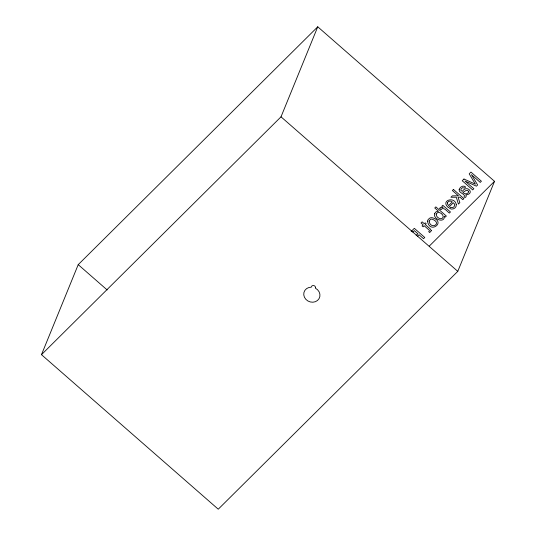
<?xml version="1.0" encoding="UTF-8"?>
<svg xmlns="http://www.w3.org/2000/svg" width="536" height="536" viewBox="0 0 536 536"><rect width="100%" height="100%" fill="white"/><g stroke="black" fill="none" stroke-linecap="round" stroke-linejoin="round"><path stroke-width="0.8" d="M41.48 354.678L78.216 264.65L317.748 26.8L494.52 181.322L457.784 271.35L218.253 509.2L41.48 354.678L281.011 116.828L317.748 26.8M411.159 231.465L414.321 228.329L424.773 237.468L423.541 238.688L419.058 234.768L417.37 236.443M412.794 232.108L414.301 230.614L417.872 233.736L416.164 235.438M429.303 246.084L494.52 181.322M281.011 116.828L457.784 271.35M78.216 264.65L107.16 289.949M456.283 204.745C456.672 208.156 452.223 210.306 449.55 208.397L450.649 207.311C453.536 209.087 456.558 204.618 453.315 202.775L448.444 207.606C439.855 200.578 454.95 195.7 456.283 204.745M427.52 221.127C429.577 234.795 446.937 221.549 432.09 217.683A4.228 3.806 22.2 0 0 429.416 218.346L428.11 219.619L427.52 221.127M459.144 189.71C458.421 193.02 466.407 194.226 464.069 196.745L465.014 197.576L465.911 196.92L466.28 195.68L465.764 194.876C475.244 194.106 467.539 183.989 462.327 191.325L460.86 190.347L461.047 189.027L462.528 187.674L464.578 188.049L465.623 187.017C463.365 184.746 459.747 187.051 459.144 189.71M429.095 221.107C430.576 230.507 442.783 223.117 432.197 219.211A2.345 2.111 22.2 0 0 430.348 219.479L429.095 221.107M315.536 287.443L315.416 288.194A8.234 7.404 22.2 0 1 317.486 300.488A8.234 7.404 22.2 0 1 304.428 297.232A8.234 7.404 22.2 0 1 311.295 287.169C311.47 284.703 315.456 285.119 315.536 287.443M447.48 202.889L447.56 204.102L448.572 205.576L452.263 201.918C450.83 200.551 448.062 200.812 447.48 202.889M436.157 214.065C435.714 217.355 441.919 221.127 443.245 216.879C443.305 213.717 437.845 210.353 436.157 214.065M434.575 213.589C432.787 219.338 444.981 223.626 444.331 216.222L445.309 217.073L446.334 216.055L435.848 206.883L434.763 207.961L438.555 211.278L436.096 211.754L434.575 213.589M468.585 191.808C468.008 194.421 464.236 194.454 462.95 192.31C464.719 191.781 466.849 188.732 468.471 191.211L468.585 191.808M431.319 230.715L429.718 232.557L428.706 231.673L429.47 230.808L429.175 230.105L424.197 225.757L423.139 226.808L422.093 225.897L423.152 224.845L421.028 222.983L422.154 221.864L424.284 223.72L425.182 222.829L426.227 223.746L425.329 224.638L430.375 229.046L431.319 230.715M440.967 209.375L439.46 208.397L440.545 207.512L443.078 207.512L441.765 206.36L442.823 205.308L450.448 211.975L449.329 213.08C447.245 211.666 443.882 206.407 440.967 209.375M453.456 189.463L452.384 190.528L458.454 195.834L452.351 195.848L450.923 197.261L456.324 197.235L458.407 204.069L459.834 202.655L458.059 197.235L459.975 197.168L462.836 199.667L463.915 198.601L453.456 189.463M463.968 179.024L462.22 180.759L472.678 189.898L473.851 188.732L465.007 181.047L476.424 186.18L477.643 184.967L471.439 174.662L480.229 182.401L481.408 181.228L470.95 172.09L469.188 173.845L475.405 184.17L463.968 179.024"/></g></svg>
